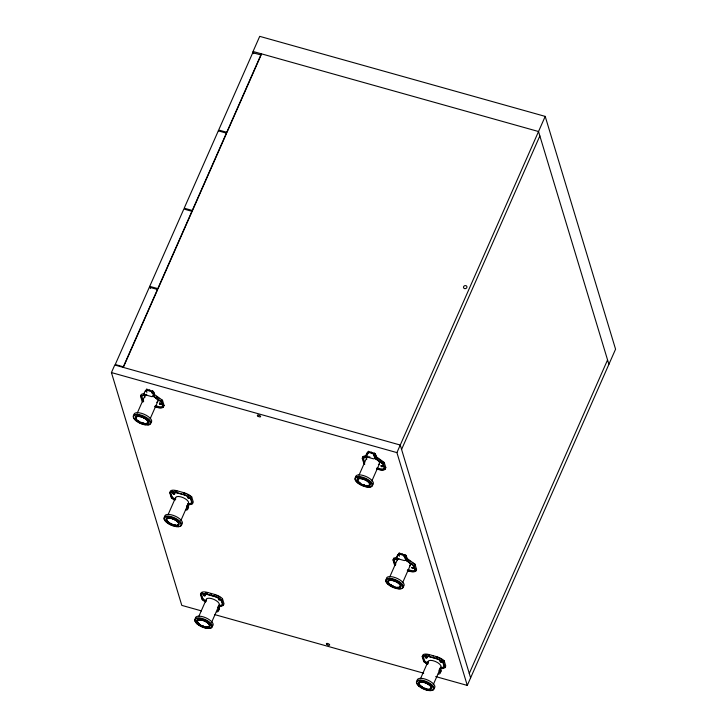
<?xml version="1.0" encoding="UTF-8"?>
<svg xmlns="http://www.w3.org/2000/svg" width="727" height="727" viewBox="0 0 727 727"><rect width="100%" height="100%" fill="white"/><g stroke="black" fill="none" stroke-linecap="round" stroke-linejoin="round"><path stroke-width="1.09" d="M201.415 610.88L181.795 605.382L111.431 372.569L114.766 365.009L400.25 445.042L470.614 677.855M253.705 53.644L253.051 51.481L259.721 36.35L545.205 116.393L615.569 349.196L467.279 685.416L435.682 676.564M149.726 286.356L183.84 209.031L192.146 211.357L158.041 288.692L149.726 286.356L150.389 288.528M123.081 367.335L261.366 53.807M157.214 290.564L123.563 366.862L115.248 364.527L149.362 287.201L157.677 289.528M143.046 402.022A8.551 3.49 23.8 0 1 142.083 401.186L140.529 396.042L141.274 394.361L144.146 393.38M142.892 401.577L141.02 396.27L141.392 395.433L143.264 400.741A8.061 3.29 23.8 0 0 143.737 401.131M154.942 406.802L157.068 407.402A8.551 3.49 23.8 0 0 163.339 407.138L164.075 405.457L162.521 400.323L154.415 394.47L153.497 391.444L146.736 389.181L145.854 391.28L146.554 390.072L152.143 391.862M146.263 391.162L146.554 390.072M137.267 413.063L144.9 395.761M152.325 393.098L151.698 392.462L152.061 391.617M151.77 392.707L152.625 390.835M163.339 407.138L161.785 402.004L153.67 396.151L152.752 393.125L153.497 391.444M153.67 396.151L154.415 394.47L153.842 394.616M150.162 418.743L157.786 401.449M154.869 406.557L156.95 407.138L157.35 406.311A8.061 3.29 23.8 0 0 163.021 406.275L162.321 403.121M161.785 402.004L162.521 400.323L161.258 399.968L161.658 400.259M156.977 407.147L156.95 407.138A8.061 3.29 23.8 0 0 162.648 407.12L163.221 406.102M174.889 500.385L171.281 497.777L169.727 492.642L170.472 490.961A8.551 3.49 23.8 0 1 176.734 490.707L184.122 492.779A8.551 3.49 23.8 0 1 191.719 496.923L193.273 502.057L192.528 503.738L186.784 505.71L187.393 507.728M174.416 499.767L171.717 497.813L170.209 492.842L170.79 491.825M171.717 497.813L172.081 496.968L170.581 491.997M169.727 492.642A8.551 3.49 23.8 0 1 175.989 492.388L176.779 490.716L176.925 491.207M170.209 492.842L170.418 492.661A8.061 3.29 23.8 0 1 176.079 492.633L176.452 491.797M168.019 514.789L175.643 497.495M175.989 492.388L183.34 494.442L184.122 492.779L184.231 493.251M180.905 520.477L188.538 503.184M187.248 505.156L192.037 503.511L190.538 498.54L190.91 497.695M192.528 503.738L190.974 498.604L191.719 496.923M192.037 503.511L192.41 502.666L187.621 504.311M205.632 602.11L202.033 599.511L200.479 594.377L201.215 592.696A8.551 3.49 23.8 0 1 207.486 592.432L214.874 594.504A8.551 3.49 23.8 0 1 222.471 598.648L224.016 603.792L223.28 605.473L217.537 607.436M205.168 601.493L202.46 599.548L200.961 594.568L201.543 593.559A8.061 3.29 23.8 0 1 201.842 593.377M202.46 599.548L202.833 598.703L201.334 593.732M200.479 594.377A8.551 3.49 23.8 0 1 206.741 594.113L207.522 592.45L207.668 592.932L207.013 592.769A7.543 3.081 23.8 0 0 205.823 592.541M198.762 616.523L206.395 599.23M214.874 594.504L214.129 596.185L206.786 594.132M200.961 594.568L201.17 594.395A8.061 3.29 23.8 0 1 206.831 594.368L214.156 596.422L214.565 595.586M211.657 622.212L219.281 604.909M223.28 605.473L221.726 600.329L222.471 598.648M218.582 606.763L219.19 608.781L217.818 610.653M218 606.881L222.789 605.246L223.162 604.401L218.373 606.045M364.781 464.19A8.551 3.49 23.8 0 1 363.818 463.353L362.264 458.21L363 456.529L366.835 455.22M364.618 463.744L362.755 458.437L363.127 457.601L364.627 462.572M367.708 455.238L367.099 453.221L368.462 451.349L375.223 453.612L376.141 456.638L384.256 462.49L385.81 467.625L385.065 469.306A8.551 3.49 23.8 0 1 378.803 469.569L376.668 468.97M368.462 451.349L367.589 453.448L368.289 452.249L373.869 454.03M367.989 453.33L368.289 452.249M359.002 475.231L366.626 457.928M376.595 468.724L378.712 469.315A8.061 3.29 23.8 0 0 384.374 469.288L383.084 464.135L374.968 458.283L373.424 454.629L373.796 453.784M373.496 454.875L374.36 453.003M374.051 455.266L374.423 454.42M385.065 469.306L383.511 464.171L375.405 458.319L374.487 455.293L375.223 453.612M375.405 458.319L376.141 456.638L375.568 456.783M371.888 480.911L379.521 463.617M378.676 469.306L379.085 468.479A8.061 3.29 23.8 0 0 384.747 468.442L384.583 469.115M383.084 464.135L383.447 463.299M383.511 464.171L384.256 462.49M467.279 685.416L396.915 452.612L545.205 116.393M401.577 449.45L539.861 135.922M395.025 565.506A8.551 3.49 23.8 0 1 394.561 565.079L393.007 559.944L393.752 558.263L397.587 556.955M395.379 564.306L395.006 565.143L393.498 560.172L393.87 559.336L395.742 564.643M407.42 570.704L409.51 571.286A8.551 3.49 23.8 0 0 415.817 571.04L416.553 569.359L414.999 564.225L406.893 558.363L405.975 555.337L399.214 553.083L398.332 555.183L399.032 553.974L404.621 555.764M398.741 555.064L399.032 553.974M389.745 576.956L397.378 559.663M407.347 570.459L409.455 571.049A8.061 3.29 23.8 0 0 415.126 571.022L413.827 565.87L405.711 560.017L404.176 556.364L404.539 555.519M404.248 556.609L405.103 554.737M404.803 556.991L405.175 556.155M415.817 571.04L414.263 565.906L406.148 560.044L405.23 557.018L405.975 555.337M406.148 560.044L406.893 558.363M402.64 582.645L410.264 565.352M409.428 571.04L409.828 570.204A8.061 3.29 23.8 0 0 415.499 570.177L415.326 570.84M413.827 565.87L414.199 565.033M414.263 565.906L414.999 564.225L412.091 562.68M427.367 664.278L423.759 661.679L422.205 656.545L422.95 654.863A8.551 3.49 23.8 0 1 429.212 654.6L436.6 656.672A8.551 3.49 23.8 0 1 444.197 660.816L445.751 665.959L445.006 667.64L439.262 669.603L439.871 671.621M427.794 664.314L424.195 661.715L422.687 656.735L423.059 655.899L424.559 660.87L428.167 663.469M424.195 661.715L424.559 660.87M422.205 656.545A8.551 3.49 23.8 0 1 428.467 656.281L429.257 654.618L429.403 655.1M422.687 656.735L422.896 656.563A8.061 3.29 23.8 0 1 428.557 656.536L428.966 655.699M420.497 678.691L428.121 661.397M428.467 656.281L435.818 658.344L436.6 656.672M433.383 684.38L441.016 667.077M445.006 667.64L443.452 662.497L444.197 660.816M440.18 672.629L440.916 670.948L440.308 668.931M439.726 669.049L444.515 667.413L444.888 666.568L440.099 668.213M469.278 673.456L607.563 359.929M189.783 497.613L188.756 497.641M220.481 599.439L219.509 599.375M140.529 396.042L145.318 394.407M141.02 396.27L146.772 394.307M362.264 458.21L367.053 456.574M362.755 458.437L367.544 456.801M394.734 558.718L393.752 558.263M393.007 559.944L397.796 558.309M393.498 560.172L398.287 558.527M146.736 389.181L145.364 391.053L146.182 390.917M146.627 390.317L146.836 392.453M367.099 453.221L367.917 453.085M187.811 507.237L188.438 507.055L187.83 505.038M187.066 508.918L187.702 508.736M399.214 553.083L397.842 554.946L398.669 554.819M399.105 554.219L399.314 556.355M218.554 608.972L219.19 608.781M174.834 493.624L173.526 493.251M149.462 390.681L149.68 390.008M161.067 403.885L160.376 403.73M382.793 466.052L381.657 465.662M205.414 595.377L204.269 594.986M427.14 657.544L425.695 656.872M211.166 594.159L211.648 594.286M157.323 406.302L155.233 405.711M379.049 468.47L376.968 467.879M176.079 492.633L183.44 494.696A8.061 3.29 23.8 0 1 190.174 498.204L190.538 498.54M409.801 570.204L407.711 569.614M428.557 656.536L435.918 658.598A8.061 3.29 23.8 0 1 442.652 662.106L444.515 667.413M253.051 51.481L538.525 131.523L608.89 364.327M111.431 372.569L396.915 452.612M151.698 392.462L152.752 393.125M373.424 454.629L374.487 455.293M363 456.529L364.272 456.892M381.948 461.845L382.984 462.136L377.213 457.974M160.013 403.203L160.931 403.458M404.176 556.364L405.23 557.018M188.393 497.104L188.856 497.232M219.145 598.839L220.063 599.093M426.086 656.863L427.013 657.117M214.483 614.542L423.696 673.202M183.34 494.442L183.386 494.46A8.551 3.49 23.8 0 1 190.974 498.604M435.818 658.344L435.864 658.353A8.551 3.49 23.8 0 1 443.452 662.497M214.156 596.422L214.192 596.431A8.061 3.29 23.8 0 1 220.926 599.939L222.789 605.246M160.194 403.767C157.414 404.003 163.43 405.539 159.549 403.067M188.584 497.668C185.93 497.968 191.692 499.422 187.929 496.859M220.59 599.621A1.254 0.518 23.8 0 1 219.4 599.439C216.437 599.511 222.58 601.265 218.682 598.712M412.4 567.396L413.872 567.487M407.138 559.108L410.437 561.489M156.314 396.397L159.613 398.778M153.233 396.115L161.349 401.967L162.848 406.947M172.081 496.968L175.689 499.576M202.833 598.703L206.441 601.302M440.607 661.152L442.189 661.261M443.316 660.698L443.043 660.443A7.543 3.081 23.8 0 0 442.598 660.08M436.563 656.663L437.381 657.353A7.543 3.081 23.8 0 1 438.008 657.572M439.072 670.385L439.681 672.402M371.415 452.176L371.633 452.912M402.158 553.91L402.385 554.637M432.91 655.636L433.128 656.372M426.476 656.745L426.622 657.235M160.394 403.085L160.549 403.576M219.527 598.721L219.681 599.212M214.983 594.986L214.828 594.495L214.092 596.176A8.551 3.49 23.8 0 1 221.726 600.329M211.175 593.468L211.403 594.204M209.485 624.975A6.543 2.672 23.8 0 1 207.486 626.883M206.95 626.892A6.543 2.672 23.8 0 1 204.441 626.474M203.76 626.265A6.543 2.672 23.8 0 1 202.406 625.738M198.907 623.557A6.543 2.672 23.8 0 1 201.206 619.822M202.515 620.113A6.543 2.672 23.8 0 1 206.468 621.858M207.041 622.239A6.543 2.672 23.8 0 1 209.34 624.611M206.041 621.358A7.043 2.881 23.8 0 1 207.795 627.156M206.595 627.119A7.043 2.881 23.8 0 1 204.514 626.719M203.787 626.492A7.043 2.881 23.8 0 1 202.315 625.929M199.071 624.011A7.043 2.881 23.8 0 1 197.78 619.74M198.171 619.586A7.043 2.881 23.8 0 1 201.034 619.549M201.724 619.686A7.043 2.881 23.8 0 1 205.35 620.994M195.536 618.941A9.569 3.908 23.8 0 1 205.886 617.832A9.569 3.908 23.8 0 1 212.057 626.229M195.745 622.294A9.569 3.908 23.8 0 1 200.87 618.123A9.569 3.908 23.8 0 1 212.402 625.72A9.569 3.908 23.8 0 1 202.987 627.065M201.997 626.656A9.569 3.908 23.8 0 1 200.089 625.711M199.198 625.184A9.569 3.908 23.8 0 1 196.272 622.885M216.282 595.404A7.543 3.081 23.8 0 1 216.91 595.649M217.537 595.922A7.543 3.081 23.8 0 1 218.745 596.522M219.318 596.849A7.543 3.081 23.8 0 1 219.872 597.194M202.197 593.232A8.061 3.29 23.8 0 1 202.606 593.123M206.368 600.257A7.043 2.881 23.8 0 1 214.002 599.439A7.043 2.881 23.8 0 1 218.536 605.618M218.4 607.581A1.509 1.3 -16.8 0 1 219.236 609.235L218.491 610.916A1.509 1.3 -16.8 0 1 216.546 611.789M205.359 595.504A1.254 0.518 23.8 0 1 204.187 595.068M219.4 599.439A1.254 0.518 23.8 0 1 218.463 598.675M369.698 484.636A6.543 2.672 23.8 0 1 365.981 485.472M364.672 485.173A6.543 2.672 23.8 0 1 363.309 484.718M360.147 483.055A6.543 2.672 23.8 0 1 359.701 478.411M360.819 478.439A6.543 2.672 23.8 0 1 362.082 478.648A7.043 2.881 23.8 0 1 369.898 485.327A7.043 2.881 23.8 0 1 358.856 482.637A7.043 2.881 23.8 0 1 362.101 478.657M362.755 478.82A6.543 2.672 23.8 0 1 366.708 480.565M368.289 481.728A6.543 2.672 23.8 0 1 369.779 484.346M368.634 481.71A7.043 2.881 23.8 0 1 366.163 485.736M364.745 485.418A7.043 2.881 23.8 0 1 363.282 484.927M360.492 483.546A7.043 2.881 23.8 0 1 359.392 478.13M361.264 478.257A7.043 2.881 23.8 0 1 362.673 478.575M363.409 478.793A7.043 2.881 23.8 0 1 368.126 481.283M355.767 477.648A9.569 3.908 23.8 0 1 365.626 476.321A9.569 3.908 23.8 0 1 372.724 484.664M357.82 482.764A9.569 3.908 23.8 0 1 359.002 476.539A9.569 3.908 23.8 0 1 372.279 483.528A9.569 3.908 23.8 0 1 364.218 486.127M363.218 485.772A9.569 3.908 23.8 0 1 362.228 485.363M361.264 484.909A9.569 3.908 23.8 0 1 358.593 483.337M385.81 467.625A8.551 3.49 23.8 0 1 384.847 468.188M374.95 458.473A7.043 2.881 23.8 0 1 378.376 464.48M366.762 459.355A7.043 2.881 23.8 0 1 368.753 456.91M369.334 456.901A7.043 2.881 23.8 0 1 369.961 456.947M375.087 454.548A1.509 1.3 -16.8 0 1 375.923 456.202L375.177 457.883A1.509 1.3 -16.8 0 1 373.233 458.755L366.772 456.938A1.509 1.3 -16.8 0 1 365.935 455.293L366.681 453.612A1.509 1.3 -16.8 0 1 367.48 452.83M382.884 466.189A1.254 0.518 23.8 0 1 381.466 465.662M400.441 586.371A6.543 2.672 23.8 0 1 397.351 587.289M393.38 586.171A6.543 2.672 23.8 0 1 390.89 584.79M388.391 581.382A6.543 2.672 23.8 0 1 389.963 580.191M392.189 580.255A6.543 2.672 23.8 0 1 400.468 585.417M400.904 586.571A7.043 2.881 23.8 0 1 397.569 587.561M394.034 586.662A7.043 2.881 23.8 0 1 390.617 584.871M387.927 581.2A7.043 2.881 23.8 0 1 390.145 579.864M392.017 579.992A7.043 2.881 23.8 0 1 393.425 580.31M394.152 580.528A7.043 2.881 23.8 0 1 400.931 585.544M386.419 578.401A9.569 3.908 23.8 0 1 397.842 578.719A9.569 3.908 23.8 0 1 403.031 586.662M393.97 587.507A9.569 3.908 23.8 0 1 386.51 578.865A9.569 3.908 23.8 0 1 401.013 582.936A9.569 3.908 23.8 0 1 397.878 588.597M396.933 588.416A9.569 3.908 23.8 0 1 394.97 587.861M416.553 569.359A8.551 3.49 23.8 0 1 415.59 569.923M405.693 560.208A7.043 2.881 23.8 0 1 409.519 566.06M397.278 560.317A7.043 2.881 23.8 0 1 398.978 558.699M406.011 556.346A1.509 1.3 -16.8 0 1 406.666 557.927L405.92 559.608A1.509 1.3 -16.8 0 1 403.985 560.481L397.515 558.672A1.509 1.3 -16.8 0 1 396.688 557.018L397.424 555.337A1.509 1.3 -16.8 0 1 398.796 554.419M414.017 567.832A1.254 0.518 23.8 0 1 412.209 567.396M431.066 686.779A6.543 2.672 23.8 0 1 430.13 688.896M426.167 688.642A6.543 2.672 23.8 0 1 424.813 688.187M422.214 686.897A6.543 2.672 23.8 0 1 420.633 685.725M419.861 684.925A6.543 2.672 23.8 0 1 420.715 681.926M422.932 681.99A6.543 2.672 23.8 0 1 429.303 684.798M431.284 686.47A7.043 2.881 23.8 0 1 430.048 689.269M426.24 688.887A7.043 2.881 23.8 0 1 424.777 688.396M421.987 687.006A7.043 2.881 23.8 0 1 420.797 686.179M419.443 684.879A7.043 2.881 23.8 0 1 418.934 682.344M419.179 682.108A7.043 2.881 23.8 0 1 420.37 681.653M422.76 681.717A7.043 2.881 23.8 0 1 426.367 682.826M427.085 683.162A7.043 2.881 23.8 0 1 427.776 683.525M428.43 683.916A7.043 2.881 23.8 0 1 429.621 684.743M417.162 680.599A9.569 3.908 23.8 0 1 428.103 680.218A9.569 3.908 23.8 0 1 433.783 688.396M424.713 689.232A9.569 3.908 23.8 0 1 417.253 680.599A9.569 3.908 23.8 0 1 431.765 684.67A9.569 3.908 23.8 0 1 428.621 690.332M427.676 690.141A9.569 3.908 23.8 0 1 425.713 689.596M438.645 657.817A7.543 3.081 23.8 0 1 439.88 658.38M440.471 658.689A7.543 3.081 23.8 0 1 441.053 659.016M441.598 659.362A7.543 3.081 23.8 0 1 442.116 659.716M425.486 654.654A7.543 3.081 23.8 0 1 426.985 654.645M423.268 655.727A8.061 3.29 23.8 0 1 424.332 655.291M428.258 662.815A7.043 2.881 23.8 0 1 435.364 661.452A7.043 2.881 23.8 0 1 440.271 667.786M440.135 669.749A1.509 1.3 -16.8 0 1 440.962 671.403L440.217 673.084A1.509 1.3 -16.8 0 1 438.281 673.956M427.085 657.671A1.254 0.518 23.8 0 1 425.513 656.872M442.316 661.788A1.254 0.518 23.8 0 1 440.471 661.197M178.56 524.458A6.543 2.672 23.8 0 1 177.224 525.094M175.616 525.121A6.543 2.672 23.8 0 1 173.689 524.74M172.335 524.285A6.543 2.672 23.8 0 1 169.736 522.995M169.164 522.622A6.543 2.672 23.8 0 1 166.692 519.06A6.543 2.672 23.8 0 1 170.454 518.087M171.772 518.378A6.543 2.672 23.8 0 1 176.297 520.505M178.433 525.112A7.043 2.881 23.8 0 1 177.052 525.421M175.843 525.394A7.043 2.881 23.8 0 1 173.035 524.758M172.299 524.494A7.043 2.881 23.8 0 1 169.509 523.104M168.891 522.704A7.043 2.881 23.8 0 1 166.419 520.141M166.265 519.75A7.043 2.881 23.8 0 1 167.028 518.006M167.428 517.86A7.043 2.881 23.8 0 1 170.282 517.824M170.981 517.96A7.043 2.881 23.8 0 1 177.143 520.841M164.684 516.706A9.569 3.908 23.8 0 1 175.625 516.315A9.569 3.908 23.8 0 1 181.305 524.494M173.235 525.694A9.569 3.908 23.8 0 1 164.302 517.115A9.569 3.908 23.8 0 1 178.042 519.805A9.569 3.908 23.8 0 1 177.897 526.612M177.052 526.548A9.569 3.908 23.8 0 1 174.226 526.003M184.903 493.451A7.543 3.081 23.8 0 1 186.167 493.915M187.402 494.478A7.543 3.081 23.8 0 1 187.993 494.787M188.575 495.114A7.543 3.081 23.8 0 1 189.12 495.46M189.638 495.814A7.543 3.081 23.8 0 1 190.12 496.177M175.071 490.807A7.543 3.081 23.8 0 1 176.261 491.034M170.79 491.825A8.061 3.29 23.8 0 1 171.09 491.643M172.308 491.316A8.061 3.29 23.8 0 1 172.799 491.279M175.625 498.522A7.043 2.881 23.8 0 1 183.249 497.704A7.043 2.881 23.8 0 1 187.793 503.893M187.993 505.992A1.509 1.3 -16.8 0 1 188.484 507.501L187.739 509.182A1.509 1.3 -16.8 0 1 185.803 510.054M174.862 493.778A1.254 0.518 23.8 0 1 173.444 493.333M189.647 497.922A1.254 0.518 23.8 0 1 187.711 496.95M190.02 497.677A1.254 0.518 23.8 0 1 189.974 497.804M147.626 420.76A6.543 2.672 23.8 0 1 146.481 423.359M144.255 423.305A6.543 2.672 23.8 0 1 142.946 423.005M142.265 422.796A6.543 2.672 23.8 0 1 140.902 422.269M138.993 421.26A6.543 2.672 23.8 0 1 137.885 420.497M136.34 418.897A6.543 2.672 23.8 0 1 136.158 416.935M137.058 416.389A6.543 2.672 23.8 0 1 139.093 416.271M140.375 416.489A7.043 2.881 23.8 0 1 148.163 423.159A7.043 2.881 23.8 0 1 137.13 420.47A7.043 2.881 23.8 0 1 140.375 416.489A6.543 2.672 23.8 0 1 146.554 419.561M147.745 420.406A7.043 2.881 23.8 0 1 146.3 423.696M144.428 423.568A7.043 2.881 23.8 0 1 143.019 423.25M142.283 423.032A7.043 2.881 23.8 0 1 140.82 422.46M139.42 421.76A7.043 2.881 23.8 0 1 137.567 420.542M135.904 418.825A7.043 2.881 23.8 0 1 135.54 416.989M137.139 416.026A7.043 2.881 23.8 0 1 139.539 416.089M140.229 416.226A7.043 2.881 23.8 0 1 146.391 419.115M134.032 415.471A9.569 3.908 23.8 0 1 143.901 414.154A9.569 3.908 23.8 0 1 150.998 422.496M150.553 422.76A9.569 3.908 23.8 0 1 150.016 422.969M137.703 421.715A9.569 3.908 23.8 0 1 134.877 414.59A9.569 3.908 23.8 0 1 148.063 418.643A9.569 3.908 23.8 0 1 147.935 424.868M145.4 424.695A9.569 3.908 23.8 0 1 143.483 424.268M142.492 423.959A9.569 3.908 23.8 0 1 141.492 423.605M140.502 423.196A9.569 3.908 23.8 0 1 138.593 422.242M164.075 405.457A8.551 3.49 23.8 0 1 163.112 406.02M152.506 395.97A7.043 2.881 23.8 0 1 156.65 402.304M145.036 397.187A7.043 2.881 23.8 0 1 146.5 394.797M153.361 392.38A1.509 1.3 -16.8 0 1 154.188 394.034L153.442 395.715A1.509 1.3 -16.8 0 1 151.507 396.588L145.036 394.77A1.509 1.3 -16.8 0 1 144.21 393.125L144.946 391.444A1.509 1.3 -16.8 0 1 146.518 390.508M161.158 404.021A1.254 0.518 23.8 0 1 159.377 403.14M218.309 130.86L184.204 208.186L192.519 210.521L226.624 133.186L218.309 130.86M252.787 52.689L218.682 130.015L226.997 132.35L261.102 55.016L252.787 52.689M172.826 493.46C173.817 495.723 175.725 493.251 172.826 493.46M203.578 595.195C204.56 597.449 206.468 594.986 203.578 595.195M380.957 465.871C381.948 468.124 383.856 465.653 380.957 465.871M411.709 567.605C412.691 569.859 414.599 567.387 411.709 567.605M425.304 657.362C426.295 659.616 428.203 657.153 425.304 657.362M440.089 661.506C441.08 663.76 442.979 661.297 440.089 661.506M257.721 415.989A1.763 0.718 23.8 0 0 260.52 416.78A1.763 0.718 23.8 0 0 258.739 415.099A1.763 0.718 23.8 0 0 257.721 415.989M326.759 644.404A1.763 0.718 23.8 0 0 329.558 645.185A1.763 0.718 23.8 0 0 327.768 643.504A1.763 0.718 23.8 0 0 326.759 644.404M464.58 288.592A1.763 1.518 -16.8 0 0 466.952 286.774A1.763 1.518 -16.8 0 0 464.153 285.993A1.763 1.518 -16.8 0 0 464.58 288.592M198.962 623.902A6.543 2.672 23.8 0 0 209.212 626.401A6.543 2.672 23.8 0 0 201.979 620.204A6.543 2.672 23.8 0 0 198.962 623.902M198.625 623.93A7.043 2.881 23.8 0 0 209.658 626.619A7.043 2.881 23.8 0 0 201.87 619.958A7.043 2.881 23.8 0 0 198.625 623.93M197.262 624.057A9.06 3.699 23.8 0 0 211.457 627.519A9.06 3.699 23.8 0 0 201.434 618.941A9.06 3.699 23.8 0 0 197.262 624.057M359.202 482.61A6.543 2.672 23.8 0 0 369.443 485.1A6.543 2.672 23.8 0 0 362.21 478.911A6.543 2.672 23.8 0 0 359.202 482.61M357.493 482.764A9.06 3.699 23.8 0 0 371.688 486.218A9.06 3.699 23.8 0 0 361.673 477.639A9.06 3.699 23.8 0 0 357.493 482.764M389.945 584.335A6.543 2.672 23.8 0 0 400.195 586.834A6.543 2.672 23.8 0 0 392.962 580.646A6.543 2.672 23.8 0 0 389.945 584.335M389.608 584.372A7.043 2.881 23.8 0 0 400.641 587.062A7.043 2.881 23.8 0 0 392.853 580.391A7.043 2.881 23.8 0 0 389.608 584.372M388.245 584.49A9.06 3.699 23.8 0 0 402.44 587.952A9.06 3.699 23.8 0 0 392.416 579.374A9.06 3.699 23.8 0 0 388.245 584.49M420.697 686.07A6.543 2.672 23.8 0 0 430.938 688.569A6.543 2.672 23.8 0 0 423.705 682.371A6.543 2.672 23.8 0 0 420.697 686.07M420.351 686.097A7.043 2.881 23.8 0 0 431.393 688.787A7.043 2.881 23.8 0 0 423.605 682.117A7.043 2.881 23.8 0 0 420.351 686.097M418.997 686.224A9.06 3.699 23.8 0 0 433.183 689.687A9.06 3.699 23.8 0 0 423.169 681.108A9.06 3.699 23.8 0 0 418.997 686.224M168.219 522.168A6.543 2.672 23.8 0 0 178.46 524.667A6.543 2.672 23.8 0 0 171.227 518.478A6.543 2.672 23.8 0 0 168.219 522.168M167.873 522.204A7.043 2.881 23.8 0 0 178.915 524.894A7.043 2.881 23.8 0 0 171.127 518.224A7.043 2.881 23.8 0 0 167.873 522.204M166.519 522.322A9.06 3.699 23.8 0 0 180.705 525.785A9.06 3.699 23.8 0 0 170.691 517.206A9.06 3.699 23.8 0 0 166.519 522.322M137.467 420.442A6.543 2.672 23.8 0 0 147.717 422.932A6.543 2.672 23.8 0 0 140.484 416.744A6.543 2.672 23.8 0 0 137.467 420.442M135.767 420.597A9.06 3.699 23.8 0 0 149.962 424.05A9.06 3.699 23.8 0 0 139.938 415.471A9.06 3.699 23.8 0 0 135.767 420.597"/></g></svg>
